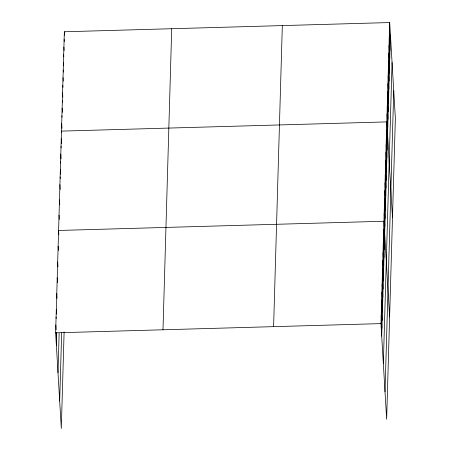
<?xml version="1.0" encoding="UTF-8"?>
<svg xmlns="http://www.w3.org/2000/svg" width="451" height="451" viewBox="0 0 451 451"><rect width="100%" height="100%" fill="white"/><g stroke="black" fill="none" stroke-linecap="round" stroke-linejoin="round"><path stroke-width="0.68" d="M64.104 331.992L61.313 428.45L55.631 332.827L64.352 31.767L389.687 22.55L395.369 118.173L386.648 419.233L380.971 323.609L389.687 22.55M56.375 345.336L56.736 332.866M58.004 372.763L59.143 333.39M59.684 401.024L61.657 332.782M162.991 329.788L171.713 28.723M273.605 326.654L282.326 25.594M381.709 336.113L390.431 35.054M383.339 363.545L392.06 62.486M385.019 391.806L393.74 90.741M55.631 332.827L380.971 323.609M389.467 30.194L390.211 42.698M389.247 37.833L389.985 50.337M389.021 45.478L389.765 57.982M388.801 53.117L389.546 65.626M388.582 60.761L389.326 73.265M388.362 68.405L389.1 80.909M388.136 76.044L388.88 88.554M387.916 83.689L388.661 96.193M387.697 91.333L388.441 103.837M387.477 98.972L388.215 111.476M387.251 106.616L387.995 119.12M387.031 114.255L387.775 126.765M392.494 217.523L386.811 121.9L61.471 131.117L61.556 132.509M386.592 129.544L387.33 142.048M386.366 137.183L387.11 149.693M386.146 144.827L386.89 157.331M385.926 152.472L386.67 164.976M385.706 160.111L386.445 172.615M385.481 167.755L386.225 180.259M385.261 175.394L386.005 187.904M385.041 183.038L385.785 195.542M384.816 190.683L385.56 203.187M384.596 198.322L385.34 210.826M384.376 205.966L385.12 218.47M384.156 213.611L384.895 226.114M389.613 316.873L383.931 221.249L58.596 230.467L58.844 234.638M383.705 229.125L384.449 241.629M383.48 237L384.218 249.504M383.249 244.87L383.993 257.374M383.023 252.746L383.762 265.25M382.792 260.622L383.536 273.126M382.566 268.492L383.311 281.001M382.335 276.367L383.079 288.871M382.11 284.243L382.854 296.747M381.879 292.113L382.623 304.622M381.653 299.988L382.397 312.492M381.422 307.864L382.166 320.368M381.196 315.739L381.941 328.243M64.352 31.767L64.555 35.24M64.127 39.412L64.251 41.492M63.907 47.051L64.115 50.523M63.687 54.695L63.811 56.781M63.467 62.339L63.67 65.812M63.241 69.978L63.365 72.064M63.022 77.623L63.23 81.095M62.802 85.262L62.926 87.347M62.582 92.906L62.83 97.072M62.356 100.55L62.48 102.631M62.137 108.189L62.385 112.361M61.917 115.834L61.996 117.221M61.697 123.478L61.984 128.338M61.251 138.761L61.539 143.621M61.032 146.4L61.111 147.793M60.812 154.045L61.099 158.91M60.586 161.689L60.671 163.076M60.366 169.328L60.654 174.193M60.146 176.972L60.225 178.359M59.927 184.611L60.214 189.476M59.481 199.9L59.769 204.76M59.036 215.183L59.284 219.349M58.14 246.218L58.388 250.384M57.683 261.963L57.97 266.829M57.226 277.709L57.514 282.574M56.77 293.46L57.063 298.32M56.313 309.206L56.606 314.071M56.087 317.081L56.172 318.468M55.862 324.957L56.149 329.816M56.313 332.596L56.601 337.461"/></g></svg>
